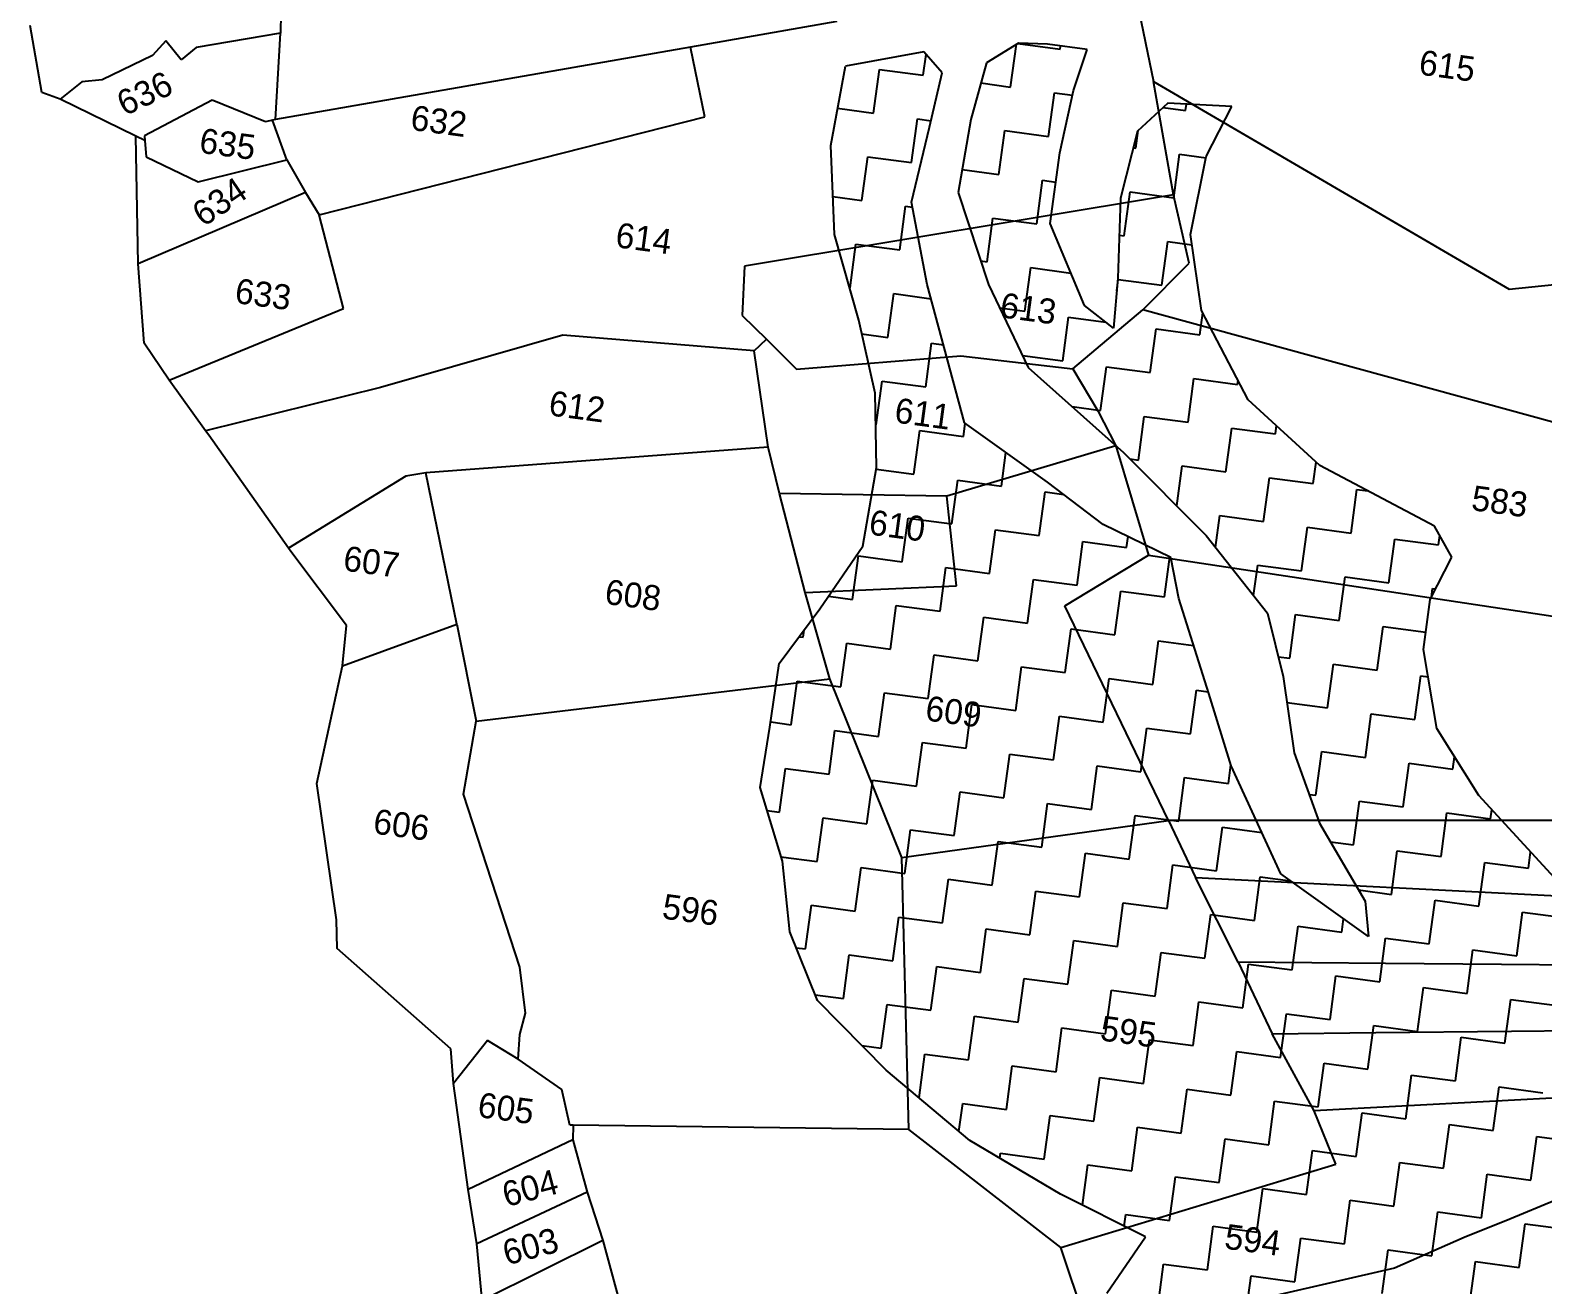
# Model space of a CAD drawing. Header units: metres. Extents: x 313073 to 315646, y 1903695 to 1906857.
# Drawn here: x 313148.8 to 313418.7, y 1905171.3 to 1905395.3 of the extents above; entities that cross this region are included whole.
import ezdxf

# ---------------------------------------------------------------- set-up
doc = ezdxf.new("R2010")
doc.units = ezdxf.units.M
for name, color, linetype in [('POLY_HATCH', 12, 'Continuous'), ('POLY_PARCEL', 6, 'Continuous'), ('POLY_WATER', 4, 'Continuous'), ('TEXT_PARCEL', 7, 'Continuous')]:
    doc.layers.add(name, color=color, linetype=linetype)
doc.styles.add('TEXT_MAP', font='')
doc.styles.get('TEXT_MAP').set_extended_font_data('Kruti Dev 050')

msp = doc.modelspace()

# ---------------------------------------------------------------- linework, layer by layer
at = {"layer": 'POLY_HATCH'}
for p, q in [((313325.14, 1905393.01), (313319.42, 1905389.49)), ((313330.35, 1905392.79), (313325.14, 1905393.01)), ((313308.24, 1905391.47), (313294.28, 1905388.92)), ((313311.54, 1905387.69), (313308.24, 1905391.47)), ((313337.38, 1905391.84), (313330.35, 1905392.79)), ((313334.96, 1905384.54), (313337.38, 1905391.84)), ((313291.64, 1905374.75), (313294.28, 1905388.92)), ((313309.28, 1905377.99), (313311.54, 1905387.69)), ((313319.42, 1905389.49), (313316.63, 1905379.38)), ((313332.51, 1905373.43), (313334.96, 1905384.54)), ((313351.82, 1905382.27), (313346.38, 1905377.28)), ((313363.19, 1905381.69), (313351.82, 1905382.27)), ((313358.65, 1905372.77), (313363.19, 1905381.69)), ((313306.05, 1905364.6), (313309.28, 1905377.99)), ((313316.63, 1905379.38), (313314.39, 1905366.34)), ((313346.38, 1905377.28), (313343.34, 1905365.3)), ((313292.33, 1905358.87), (313291.64, 1905374.75)), ((313330.81, 1905360.79), (313332.51, 1905373.43)), ((313355.83, 1905358.86), (313358.65, 1905372.77)), ((313314.39, 1905366.34), (313319.81, 1905349.89)), ((313308.85, 1905349.93), (313306.05, 1905364.6)), ((313343.34, 1905365.3), (313342.86, 1905351.07)), ((313336.95, 1905346.15), (313330.81, 1905360.79)), ((313296.64, 1905343.56), (313292.33, 1905358.87)), ((313357.81, 1905345.25), (313355.83, 1905358.86)), ((313315.53, 1905325.2), (313308.85, 1905349.93)), ((313319.81, 1905349.89), (313326.88, 1905335.11)), ((313342.86, 1905351.07), (313342.13, 1905342.12)), ((313342.13, 1905342.12), (313336.95, 1905346.15)), ((313366.16, 1905329.35), (313357.81, 1905345.25)), ((313299.6, 1905330.52), (313296.64, 1905343.56)), ((313326.88, 1905335.11), (313343.91, 1905319.95)), ((313299.79, 1905317.22), (313299.6, 1905330.52)), ((313378.89, 1905317.63), (313366.16, 1905329.35)), ((313330.32, 1905314.64), (313315.53, 1905325.2)), ((313343.91, 1905319.95), (313358.61, 1905305.11)), ((313399.36, 1905306.77), (313378.89, 1905317.63)), ((313297.39, 1905303.23), (313299.79, 1905317.22)), ((313340.28, 1905307.1), (313330.32, 1905314.64)), ((313352.36, 1905301.19), (313340.28, 1905307.1)), ((313402.5, 1905301.25), (313399.36, 1905306.77)), ((313358.61, 1905305.11), (313369.61, 1905291.24)), ((313289.71, 1905292.03), (313297.39, 1905303.23)), ((313353.75, 1905293.85), (313352.36, 1905301.19)), ((313398.62, 1905293.68), (313402.5, 1905301.25)), ((313359.11, 1905276.93), (313353.75, 1905293.85)), ((313397.42, 1905284.78), (313398.62, 1905293.68)), ((313282.43, 1905282.25), (313289.71, 1905292.03)), ((313369.61, 1905291.24), (313372.38, 1905279.91)), ((313399.81, 1905270.64), (313397.42, 1905284.78)), ((313280.8, 1905270.87), (313282.43, 1905282.25)), ((313372.38, 1905279.91), (313374.36, 1905266.3)), ((313363.09, 1905264), (313359.11, 1905276.93)), ((313279.04, 1905260.13), (313280.8, 1905270.87)), ((313407.26, 1905258.68), (313399.81, 1905270.64)), ((313374.36, 1905266.3), (313378.88, 1905253.77)), ((313371.93, 1905244.7), (313363.09, 1905264)), ((313283.02, 1905246.95), (313279.04, 1905260.13)), ((313437.2, 1905226.06), (313407.26, 1905258.68)), ((313378.88, 1905253.77), (313387.01, 1905239.81)), ((313284.35, 1905234.34), (313283.02, 1905246.95)), ((313387.6, 1905233.54), (313371.93, 1905244.7)), ((313387.01, 1905239.81), (313387.6, 1905233.54)), ((313289.29, 1905222.07), (313284.35, 1905234.34)), ((313301.53, 1905209.66), (313289.29, 1905222.07)), ((313316.47, 1905197.1), (313301.53, 1905209.66)), ((313332.64, 1905187.5), (313316.47, 1905197.1)), ((313347.83, 1905179.92), (313332.64, 1905187.5)), ((313340.93, 1905169.87), (313347.83, 1905179.92))]:
    msp.add_line(p, q, dxfattribs=at)
at = {"layer": 'POLY_HATCH', "linetype": 'Continuous'}
for p, q in [((313325.03, 1905392.94), (313332.6, 1905391.92)), ((313308.15, 1905387.27), (313308.65, 1905391)), ((313323.75, 1905385.17), (313324.77, 1905392.79)), ((313332.6, 1905391.92), (313332.67, 1905392.47)), ((313299.3, 1905380.52), (313300.35, 1905388.32)), ((313300.35, 1905388.32), (313308.15, 1905387.27)), ((313318.42, 1905385.89), (313323.75, 1905385.17)), ((313330.5, 1905376.33), (313331.55, 1905384.13)), ((313331.55, 1905384.13), (313334.78, 1905383.69)), ((313292.88, 1905381.39), (313299.3, 1905380.52)), ((313306.05, 1905371.68), (313307.1, 1905379.47)), ((313307.1, 1905379.47), (313309.55, 1905379.14)), ((313350.99, 1905381.51), (313354.94, 1905380.98)), ((313354.94, 1905380.98), (313355.1, 1905382.1)), ((313321.65, 1905369.58), (313322.7, 1905377.38)), ((313322.7, 1905377.38), (313330.5, 1905376.33)), ((313346.09, 1905374.23), (313346.52, 1905377.41)), ((313345.62, 1905374.29), (313346.09, 1905374.23)), ((313297.2, 1905364.93), (313298.25, 1905372.73)), ((313298.25, 1905372.73), (313306.05, 1905371.68)), ((313352.84, 1905365.38), (313353.89, 1905373.18)), ((313353.89, 1905373.18), (313358.61, 1905372.54)), ((313315.1, 1905370.46), (313321.65, 1905369.58)), ((313328.4, 1905360.73), (313329.45, 1905368.53)), ((313329.45, 1905368.53), (313331.81, 1905368.21)), ((313344, 1905358.63), (313345.05, 1905366.43)), ((313345.05, 1905366.43), (313352.84, 1905365.38)), ((313292.03, 1905365.62), (313297.2, 1905364.93)), ((313303.95, 1905356.08), (313305, 1905363.88)), ((313305, 1905363.88), (313306.22, 1905363.71)), ((313319.55, 1905353.98), (313320.6, 1905361.78)), ((313320.6, 1905361.78), (313328.4, 1905360.73)), ((313343.12, 1905358.75), (313344, 1905358.63)), ((313295.1, 1905349.33), (313296.15, 1905357.13)), ((313296.15, 1905357.13), (313303.95, 1905356.08)), ((313350.75, 1905349.78), (313351.79, 1905357.58)), ((313351.79, 1905357.58), (313356.1, 1905357)), ((313318.41, 1905354.13), (313319.55, 1905353.98)), ((313326.3, 1905345.13), (313327.35, 1905352.93)), ((313327.35, 1905352.93), (313334.51, 1905351.96)), ((313342.67, 1905348.79), (313342.95, 1905350.83)), ((313342.95, 1905350.83), (313350.75, 1905349.78)), ((313295.02, 1905349.34), (313295.1, 1905349.33)), ((313301.85, 1905340.48), (313302.9, 1905348.28)), ((313302.9, 1905348.28), (313309.54, 1905347.38)), ((313321.8, 1905345.73), (313326.3, 1905345.13)), ((313357.49, 1905340.93), (313358.02, 1905344.84)), ((313333.05, 1905336.28), (313334.1, 1905344.08)), ((313334.1, 1905344.08), (313340.76, 1905343.18)), ((313348.65, 1905334.18), (313349.7, 1905341.98)), ((313349.7, 1905341.98), (313357.49, 1905340.93)), ((313297.2, 1905341.1), (313301.85, 1905340.48)), ((313308.6, 1905331.63), (313309.65, 1905339.43)), ((313309.65, 1905339.43), (313311.76, 1905339.14)), ((313325.86, 1905337.25), (313333.05, 1905336.28)), ((313339.8, 1905327.43), (313340.85, 1905335.23)), ((313340.85, 1905335.23), (313348.65, 1905334.18)), ((313299.75, 1905324.88), (313300.8, 1905332.68)), ((313300.8, 1905332.68), (313308.6, 1905331.63)), ((313355.4, 1905325.33), (313356.45, 1905333.13)), ((313356.45, 1905333.13), (313364.24, 1905332.08)), ((313364.24, 1905332.08), (313364.34, 1905332.81)), ((313334.75, 1905328.11), (313339.8, 1905327.43)), ((313346.55, 1905318.58), (313347.6, 1905326.38)), ((313347.6, 1905326.38), (313355.4, 1905325.33)), ((313299.68, 1905324.89), (313299.75, 1905324.88)), ((313306.5, 1905316.03), (313307.55, 1905323.83)), ((313307.55, 1905323.83), (313315.35, 1905322.78)), ((313315.35, 1905322.78), (313315.66, 1905325.11)), ((313362.15, 1905316.48), (313363.19, 1905324.28)), ((313363.19, 1905324.28), (313370.99, 1905323.23)), ((313370.99, 1905323.23), (313371.19, 1905324.72)), ((313322.1, 1905313.93), (313322.91, 1905319.94)), ((313345.08, 1905318.78), (313346.55, 1905318.58)), ((313353.38, 1905310.39), (313354.35, 1905317.53)), ((313354.35, 1905317.53), (313362.15, 1905316.48)), ((313377.74, 1905314.38), (313378.26, 1905318.21)), ((313299.75, 1905316.94), (313306.5, 1905316.03)), ((313313.25, 1905307.18), (313314.3, 1905314.98)), ((313314.3, 1905314.98), (313322.1, 1905313.93)), ((313368.89, 1905307.63), (313369.94, 1905315.43)), ((313369.94, 1905315.43), (313377.74, 1905314.38)), ((313328.85, 1905305.08), (313329.9, 1905312.88)), ((313329.9, 1905312.88), (313333.23, 1905312.43)), ((313384.49, 1905305.53), (313385.54, 1905313.33)), ((313385.54, 1905313.33), (313387.49, 1905313.07)), ((313304.4, 1905300.43), (313305.45, 1905308.23)), ((313305.45, 1905308.23), (313313.25, 1905307.18)), ((313360.32, 1905302.95), (313361.1, 1905308.68)), ((313361.1, 1905308.68), (313368.89, 1905307.63)), ((313375.64, 1905298.78), (313376.69, 1905306.58)), ((313376.69, 1905306.58), (313384.49, 1905305.53)), ((313320, 1905298.33), (313321.05, 1905306.13)), ((313321.05, 1905306.13), (313328.85, 1905305.08)), ((313335.6, 1905296.23), (313336.65, 1905304.03)), ((313336.65, 1905304.03), (313344.45, 1905302.98)), ((313344.45, 1905302.98), (313344.71, 1905304.93)), ((313391.24, 1905296.68), (313392.29, 1905304.48)), ((313392.29, 1905304.48), (313400.09, 1905303.43)), ((313400.09, 1905303.43), (313400.32, 1905305.1)), ((313295.55, 1905293.68), (313296.6, 1905301.48)), ((313296.6, 1905301.48), (313304.4, 1905300.43)), ((313351.2, 1905294.13), (313352.16, 1905301.28)), ((313311.15, 1905291.58), (313312.2, 1905299.38)), ((313312.2, 1905299.38), (313320, 1905298.33)), ((313367.11, 1905294.39), (313367.85, 1905299.83)), ((313367.85, 1905299.83), (313375.64, 1905298.78)), ((313326.75, 1905289.48), (313327.8, 1905297.28)), ((313327.8, 1905297.28), (313335.6, 1905296.23)), ((313382.39, 1905289.93), (313383.44, 1905297.73)), ((313383.44, 1905297.73), (313391.24, 1905296.68)), ((313291.24, 1905294.26), (313295.55, 1905293.68)), ((313342.35, 1905287.38), (313343.4, 1905295.18)), ((313343.4, 1905295.18), (313351.2, 1905294.13)), ((313398.84, 1905294.11), (313399.04, 1905295.63)), ((313399.04, 1905295.63), (313399.58, 1905295.56)), ((313302.3, 1905284.83), (313303.35, 1905292.63)), ((313303.35, 1905292.63), (313311.15, 1905291.58)), ((313317.9, 1905282.73), (313318.95, 1905290.53)), ((313318.95, 1905290.53), (313326.75, 1905289.48)), ((313373.55, 1905283.18), (313374.6, 1905290.98)), ((313374.6, 1905290.98), (313382.39, 1905289.93)), ((313286.7, 1905286.93), (313286.88, 1905288.22)), ((313333.5, 1905280.63), (313334.55, 1905288.43)), ((313334.55, 1905288.43), (313342.35, 1905287.38)), ((313389.14, 1905281.09), (313390.19, 1905288.89)), ((313390.19, 1905288.89), (313397.83, 1905287.86)), ((313285.99, 1905287.03), (313286.7, 1905286.93)), ((313293.45, 1905278.08), (313294.5, 1905285.88)), ((313294.5, 1905285.88), (313302.3, 1905284.83)), ((313349.1, 1905278.53), (313350.15, 1905286.33)), ((313350.15, 1905286.33), (313356.4, 1905285.49)), ((313309.05, 1905275.98), (313310.1, 1905283.78)), ((313310.1, 1905283.78), (313317.9, 1905282.73)), ((313371.51, 1905283.46), (313373.55, 1905283.18)), ((313324.65, 1905273.88), (313325.7, 1905281.68)), ((313325.7, 1905281.68), (313333.5, 1905280.63)), ((313340.25, 1905271.78), (313341.3, 1905279.58)), ((313341.3, 1905279.58), (313349.1, 1905278.53)), ((313380.3, 1905274.34), (313381.34, 1905282.14)), ((313381.34, 1905282.14), (313389.14, 1905281.09)), ((313395.89, 1905272.24), (313396.94, 1905280.04)), ((313396.94, 1905280.04), (313398.25, 1905279.86)), ((313284.6, 1905271.33), (313285.65, 1905279.13)), ((313285.65, 1905279.13), (313293.45, 1905278.08)), ((313300.2, 1905269.23), (313301.25, 1905277.03)), ((313301.25, 1905277.03), (313309.05, 1905275.98)), ((313355.85, 1905269.69), (313356.9, 1905277.48)), ((313356.9, 1905277.48), (313359.02, 1905277.2)), ((313315.8, 1905267.13), (313316.85, 1905274.93)), ((313316.85, 1905274.93), (313324.65, 1905273.88)), ((313373.05, 1905275.31), (313380.3, 1905274.34)), ((313280.93, 1905271.83), (313284.6, 1905271.33)), ((313331.4, 1905265.04), (313332.45, 1905272.83)), ((313332.45, 1905272.83), (313340.25, 1905271.78)), ((313387.04, 1905265.49), (313388.09, 1905273.29)), ((313388.09, 1905273.29), (313395.89, 1905272.24)), ((313291.35, 1905262.48), (313292.4, 1905270.28)), ((313292.4, 1905270.28), (313300.2, 1905269.23)), ((313347, 1905262.94), (313348.05, 1905270.74)), ((313348.05, 1905270.74), (313355.85, 1905269.69)), ((313306.95, 1905260.38), (313308, 1905268.18)), ((313308, 1905268.18), (313315.8, 1905267.13)), ((313378.2, 1905258.74), (313379.25, 1905266.54)), ((313379.25, 1905266.54), (313387.04, 1905265.49)), ((313282.5, 1905255.73), (313283.55, 1905263.53)), ((313283.55, 1905263.53), (313291.35, 1905262.48)), ((313322.55, 1905258.29), (313323.6, 1905266.08)), ((313323.6, 1905266.08), (313331.4, 1905265.04)), ((313338.15, 1905256.19), (313339.2, 1905263.99)), ((313339.2, 1905263.99), (313347, 1905262.94)), ((313362.6, 1905260.84), (313363.04, 1905264.15)), ((313393.79, 1905256.64), (313394.84, 1905264.44)), ((313394.84, 1905264.44), (313402.64, 1905263.39)), ((313402.64, 1905263.39), (313402.94, 1905265.61)), ((313298.1, 1905253.63), (313299.15, 1905261.43)), ((313299.15, 1905261.43), (313306.95, 1905260.38)), ((313353.75, 1905254.09), (313354.8, 1905261.89)), ((313354.8, 1905261.89), (313362.6, 1905260.84)), ((313313.7, 1905251.54), (313314.75, 1905259.34)), ((313314.75, 1905259.34), (313322.55, 1905258.29)), ((313377.03, 1905258.89), (313378.2, 1905258.74)), ((313280.27, 1905256.03), (313282.5, 1905255.73)), ((313329.3, 1905249.44), (313330.35, 1905257.24)), ((313330.35, 1905257.24), (313338.15, 1905256.19)), ((313384.95, 1905249.89), (313386, 1905257.69)), ((313386, 1905257.69), (313393.79, 1905256.64)), ((313400.54, 1905247.79), (313401.59, 1905255.59)), ((313401.59, 1905255.59), (313409.39, 1905254.54)), ((313409.39, 1905254.54), (313409.61, 1905256.12)), ((313289.25, 1905246.89), (313290.3, 1905254.68)), ((313290.3, 1905254.68), (313298.1, 1905253.63)), ((313344.9, 1905247.34), (313345.95, 1905255.14)), ((313345.95, 1905255.14), (313353.75, 1905254.09)), ((313360.5, 1905245.24), (313361.55, 1905253.04)), ((313361.55, 1905253.04), (313368.55, 1905252.1)), ((313304.85, 1905244.79), (313305.9, 1905252.59)), ((313305.9, 1905252.59), (313313.7, 1905251.54)), ((313320.45, 1905242.69), (313321.5, 1905250.49)), ((313321.5, 1905250.49), (313329.3, 1905249.44)), ((313380.82, 1905250.44), (313384.95, 1905249.89)), ((313282.77, 1905247.76), (313289.25, 1905246.89)), ((313336.05, 1905240.59), (313337.1, 1905248.39)), ((313337.1, 1905248.39), (313344.9, 1905247.34)), ((313391.7, 1905241.04), (313392.74, 1905248.84)), ((313392.74, 1905248.84), (313400.54, 1905247.79)), ((313416.14, 1905245.69), (313416.53, 1905248.57)), ((313296, 1905238.04), (313297.05, 1905245.84)), ((313297.05, 1905245.84), (313304.85, 1905244.79)), ((313351.65, 1905238.49), (313352.7, 1905246.29)), ((313352.7, 1905246.29), (313360.5, 1905245.24)), ((313407.29, 1905238.94), (313408.34, 1905246.74)), ((313408.34, 1905246.74), (313416.14, 1905245.69)), ((313311.6, 1905235.94), (313312.65, 1905243.74)), ((313312.65, 1905243.74), (313320.45, 1905242.69)), ((313367.25, 1905236.39), (313368.3, 1905244.19)), ((313368.3, 1905244.19), (313373.67, 1905243.46)), ((313385.84, 1905241.83), (313391.7, 1905241.04)), ((313327.2, 1905233.84), (313328.25, 1905241.64)), ((313328.25, 1905241.64), (313336.05, 1905240.59)), ((313342.8, 1905231.74), (313343.85, 1905239.54)), ((313343.85, 1905239.54), (313351.65, 1905238.49)), ((313398.44, 1905232.19), (313399.49, 1905239.99)), ((313399.49, 1905239.99), (313407.29, 1905238.94)), ((313287.15, 1905231.29), (313288.2, 1905239.09)), ((313288.2, 1905239.09), (313296, 1905238.04)), ((313302.75, 1905229.19), (313303.8, 1905236.99)), ((313303.8, 1905236.99), (313311.6, 1905235.94)), ((313358.4, 1905229.64), (313359.45, 1905237.44)), ((313359.45, 1905237.44), (313367.25, 1905236.39)), ((313382.85, 1905234.29), (313383.17, 1905236.7)), ((313414.04, 1905230.09), (313415.09, 1905237.89)), ((313415.09, 1905237.89), (313422.89, 1905236.84)), ((313318.35, 1905227.09), (313319.4, 1905234.89)), ((313319.4, 1905234.89), (313327.2, 1905233.84)), ((313374, 1905227.54), (313375.05, 1905235.34)), ((313375.05, 1905235.34), (313382.85, 1905234.29)), ((313285.49, 1905231.51), (313287.15, 1905231.29)), ((313333.95, 1905224.99), (313335, 1905232.79)), ((313335, 1905232.79), (313342.8, 1905231.74)), ((313389.6, 1905225.44), (313390.65, 1905233.24)), ((313390.65, 1905233.24), (313398.44, 1905232.19)), ((313405.19, 1905223.34), (313406.24, 1905231.14)), ((313406.24, 1905231.14), (313414.04, 1905230.09)), ((313293.9, 1905222.44), (313294.95, 1905230.24)), ((313294.95, 1905230.24), (313302.75, 1905229.19)), ((313349.55, 1905222.89), (313350.6, 1905230.69)), ((313350.6, 1905230.69), (313358.4, 1905229.64)), ((313365.15, 1905220.79), (313366.2, 1905228.59)), ((313366.2, 1905228.59), (313374, 1905227.54)), ((313309.5, 1905220.34), (313310.55, 1905228.14)), ((313310.55, 1905228.14), (313318.35, 1905227.09)), ((313325.1, 1905218.24), (313326.15, 1905226.04)), ((313326.15, 1905226.04), (313333.95, 1905224.99)), ((313380.75, 1905218.69), (313381.8, 1905226.49)), ((313381.8, 1905226.49), (313389.6, 1905225.44)), ((313288.87, 1905223.11), (313293.9, 1905222.44)), ((313340.7, 1905216.14), (313341.75, 1905223.94)), ((313341.75, 1905223.94), (313349.55, 1905222.89)), ((313396.35, 1905216.59), (313397.4, 1905224.39)), ((313397.4, 1905224.39), (313405.19, 1905223.34)), ((313300.65, 1905213.59), (313301.7, 1905221.39)), ((313301.7, 1905221.39), (313309.5, 1905220.34)), ((313356.3, 1905214.04), (313357.35, 1905221.84)), ((313357.35, 1905221.84), (313365.15, 1905220.79)), ((313411.94, 1905214.49), (313412.99, 1905222.29)), ((313412.99, 1905222.29), (313420.79, 1905221.24)), ((313316.25, 1905211.49), (313317.3, 1905219.29)), ((313317.3, 1905219.29), (313325.1, 1905218.24)), ((313371.9, 1905211.94), (313372.95, 1905219.74)), ((313372.95, 1905219.74), (313380.75, 1905218.69)), ((313387.5, 1905209.84), (313388.55, 1905217.64)), ((313388.55, 1905217.64), (313396.35, 1905216.59)), ((313331.85, 1905209.39), (313332.9, 1905217.19)), ((313332.9, 1905217.19), (313340.7, 1905216.14)), ((313347.45, 1905207.29), (313348.5, 1905215.09)), ((313348.5, 1905215.09), (313356.3, 1905214.04)), ((313403.1, 1905207.74), (313404.14, 1905215.54)), ((313404.14, 1905215.54), (313411.94, 1905214.49)), ((313297.2, 1905214.05), (313300.65, 1905213.59)), ((313307.4, 1905204.74), (313308.45, 1905212.54)), ((313308.45, 1905212.54), (313316.25, 1905211.49)), ((313363.05, 1905205.19), (313364.1, 1905212.99)), ((313364.1, 1905212.99), (313371.9, 1905211.94)), ((313323, 1905202.64), (313324.05, 1905210.44)), ((313324.05, 1905210.44), (313331.85, 1905209.39)), ((313378.65, 1905203.09), (313379.7, 1905210.89)), ((313379.7, 1905210.89), (313387.5, 1905209.84)), ((313338.6, 1905200.54), (313339.65, 1905208.34)), ((313339.65, 1905208.34), (313347.45, 1905207.29)), ((313394.25, 1905200.99), (313395.3, 1905208.79)), ((313395.3, 1905208.79), (313403.1, 1905207.74)), ((313307.38, 1905204.74), (313307.4, 1905204.74)), ((313354.2, 1905198.44), (313355.25, 1905206.24)), ((313355.25, 1905206.24), (313363.05, 1905205.19)), ((313369.8, 1905196.34), (313370.85, 1905204.14)), ((313370.85, 1905204.14), (313378.65, 1905203.09)), ((313409.85, 1905198.89), (313410.89, 1905206.69)), ((313410.89, 1905206.69), (313418.69, 1905205.64)), ((313314.53, 1905198.72), (313315.2, 1905203.69)), ((313315.2, 1905203.69), (313323, 1905202.64)), ((313329.75, 1905193.79), (313330.8, 1905201.59)), ((313330.8, 1905201.59), (313338.6, 1905200.54)), ((313385.4, 1905194.24), (313386.45, 1905202.04)), ((313386.45, 1905202.04), (313394.25, 1905200.99)), ((313345.35, 1905191.69), (313346.4, 1905199.49)), ((313346.4, 1905199.49), (313354.2, 1905198.44)), ((313401, 1905192.14), (313402.05, 1905199.94)), ((313402.05, 1905199.94), (313409.85, 1905198.89)), ((313360.95, 1905189.59), (313362, 1905197.39)), ((313362, 1905197.39), (313369.8, 1905196.34)), ((313416.59, 1905190.04), (313417.64, 1905197.84)), ((313417.64, 1905197.84), (313425.44, 1905196.79)), ((313321.83, 1905193.92), (313321.95, 1905194.84)), ((313321.95, 1905194.84), (313329.75, 1905193.79)), ((313376.55, 1905187.49), (313377.6, 1905195.29)), ((313377.6, 1905195.29), (313385.4, 1905194.24)), ((313336.58, 1905185.53), (313337.55, 1905192.74)), ((313337.55, 1905192.74), (313345.35, 1905191.69)), ((313352.1, 1905182.84), (313353.15, 1905190.64)), ((313353.15, 1905190.64), (313360.95, 1905189.59)), ((313392.15, 1905185.39), (313393.2, 1905193.19)), ((313393.2, 1905193.19), (313401, 1905192.14)), ((313407.75, 1905183.29), (313408.8, 1905191.09)), ((313408.8, 1905191.09), (313416.59, 1905190.04)), ((313367.7, 1905180.74), (313368.75, 1905188.54)), ((313368.75, 1905188.54), (313376.55, 1905187.49)), ((313383.3, 1905178.64), (313384.35, 1905186.44)), ((313384.35, 1905186.44), (313392.15, 1905185.39)), ((313344.02, 1905181.82), (313344.3, 1905183.89)), ((313344.3, 1905183.89), (313352.1, 1905182.84)), ((313398.9, 1905176.54), (313399.95, 1905184.34)), ((313399.95, 1905184.34), (313407.75, 1905183.29)), ((313358.85, 1905173.99), (313359.9, 1905181.79)), ((313359.9, 1905181.79), (313367.7, 1905180.74)), ((313414.5, 1905174.45), (313415.55, 1905182.24)), ((313415.55, 1905182.24), (313423.34, 1905181.19)), ((313374.45, 1905171.89), (313375.5, 1905179.69)), ((313375.5, 1905179.69), (313383.3, 1905178.64)), ((313390.05, 1905169.79), (313391.1, 1905177.59)), ((313391.1, 1905177.59), (313398.9, 1905176.54)), ((313350, 1905167.24), (313351.05, 1905175.04)), ((313351.05, 1905175.04), (313358.85, 1905173.99)), ((313405.65, 1905167.7), (313406.7, 1905175.49)), ((313406.7, 1905175.49), (313414.5, 1905174.45)), ((313365.6, 1905165.14), (313366.65, 1905172.94)), ((313366.65, 1905172.94), (313374.45, 1905171.89))]:
    msp.add_line(p, q, dxfattribs=at)
at = {"layer": 'POLY_PARCEL'}
for p, q in [((313193.52, 1905398.33), (313193.47, 1905394.8)), ((313346.35, 1905400.25), (313349.22, 1905386.17)), ((313292.73, 1905396.85), (313266.63, 1905392.26)), ((313172.98, 1905393.44), (313170.64, 1905390.8)), ((313175.77, 1905390.01), (313172.98, 1905393.44)), ((313193.47, 1905394.8), (313178.44, 1905392.22)), ((313192.6, 1905379.37), (313193.47, 1905394.8)), ((313170.64, 1905390.8), (313161.67, 1905386.44)), ((313178.44, 1905392.22), (313175.77, 1905390.01)), ((313266.63, 1905392.26), (313192.6, 1905379.37)), ((313269.17, 1905379.86), (313266.63, 1905392.26)), ((313157.99, 1905386.11), (313154.16, 1905383.01)), ((313161.67, 1905386.44), (313157.99, 1905386.11)), ((313352.82, 1905365.94), (313349.22, 1905386.17)), ((313349.22, 1905386.17), (313412.7, 1905349.1)), ((313181.29, 1905382.82), (313169.18, 1905376.46)), ((313190.8, 1905378.97), (313181.29, 1905382.82)), ((313200.39, 1905362.35), (313269.17, 1905379.86)), ((313192.05, 1905379.25), (313190.8, 1905378.97)), ((313192.6, 1905379.37), (313192.05, 1905379.25)), ((313194.59, 1905372.2), (313192.05, 1905379.25)), ((313169.26, 1905375.65), (313167.66, 1905376.4)), ((313169.18, 1905376.46), (313169.26, 1905375.65)), ((313169.26, 1905375.65), (313169.52, 1905372.69)), ((313169.52, 1905372.69), (313178.79, 1905368.22)), ((313178.79, 1905368.22), (313194.59, 1905372.2)), ((313194.59, 1905372.2), (313197.91, 1905366.33)), ((313197.91, 1905366.33), (313168.08, 1905353.59)), ((313197.91, 1905366.33), (313200.39, 1905362.35)), ((313352.82, 1905365.94), (313276.29, 1905353.2)), ((313355.58, 1905353.71), (313352.82, 1905365.94)), ((313204.68, 1905345.65), (313200.39, 1905362.35)), ((313276.29, 1905353.2), (313275.83, 1905344.4)), ((313347.33, 1905345.38), (313355.58, 1905353.71)), ((313412.7, 1905349.1), (313448.64, 1905352.73)), ((313173.59, 1905332.81), (313204.68, 1905345.65)), ((313275.83, 1905344.4), (313280.16, 1905340.13)), ((313334.87, 1905334.86), (313347.33, 1905345.38)), ((313463.93, 1905313.47), (313347.33, 1905345.38)), ((313243.86, 1905340.86), (313211.32, 1905331.51)), ((313277.99, 1905338.1), (313243.86, 1905340.86)), ((313277.99, 1905338.1), (313280.16, 1905340.13)), ((313280.16, 1905340.13), (313285.54, 1905334.81)), ((313280.47, 1905320.87), (313277.99, 1905338.1)), ((313285.54, 1905334.81), (313314.89, 1905337.21)), ((313314.89, 1905337.21), (313334.87, 1905334.86)), ((313334.87, 1905334.86), (313339.29, 1905327.39)), ((313211.32, 1905331.51), (313180.08, 1905323.82)), ((313339.29, 1905327.39), (313342.52, 1905321.14)), ((313280.47, 1905320.87), (313219.39, 1905316.31)), ((313282.51, 1905312.61), (313280.47, 1905320.87)), ((313342.52, 1905321.14), (313312.34, 1905312.13)), ((313342.52, 1905321.14), (313348.37, 1905301.62)), ((313215.86, 1905315.67), (313194.89, 1905302.86)), ((313219.39, 1905316.31), (313215.86, 1905315.67)), ((313224.91, 1905289.28), (313219.39, 1905316.31)), ((313287.11, 1905294.95), (313282.51, 1905312.61)), ((313312.34, 1905312.13), (313282.51, 1905312.61)), ((313314.06, 1905296.12), (313312.34, 1905312.13)), ((313333.44, 1905292.54), (313348.37, 1905301.62)), ((313348.37, 1905301.62), (313452.27, 1905285.89)), ((313287.11, 1905294.95), (313314.06, 1905296.12)), ((313291.47, 1905279.5), (313287.11, 1905294.95)), ((313351.93, 1905254.23), (313333.44, 1905292.54)), ((313204.54, 1905281.84), (313224.91, 1905289.28)), ((313224.91, 1905289.28), (313228.39, 1905271.97)), ((313228.39, 1905271.97), (313291.47, 1905279.5)), ((313304.31, 1905247.65), (313291.47, 1905279.5)), ((313226.11, 1905258.94), (313228.39, 1905271.97)), ((313236.2, 1905228.07), (313226.11, 1905258.94)), ((313304.31, 1905247.65), (313351.93, 1905254.23)), ((313351.93, 1905254.23), (313356.71, 1905244.04)), ((313471.69, 1905254.18), (313351.93, 1905254.23)), ((313305.6, 1905199.09), (313304.31, 1905247.65)), ((313364.32, 1905228.93), (313356.71, 1905244.04)), ((313356.71, 1905244.04), (313456.19, 1905239.03)), ((313364.32, 1905228.93), (313370.4, 1905216.15)), ((313390.65, 1905228.71), (313364.32, 1905228.93)), ((313411.36, 1905228.54), (313390.65, 1905228.71)), ((313467.55, 1905228.06), (313411.36, 1905228.54)), ((313237.2, 1905219.82), (313236.2, 1905228.07)), ((313236.16, 1905216.02), (313237.2, 1905219.82)), ((313230.43, 1905214.97), (313224.35, 1905207.28)), ((313235.87, 1905211.65), (313230.43, 1905214.97)), ((313235.87, 1905211.65), (313236.16, 1905216.02)), ((313370.4, 1905216.15), (313388.89, 1905216.36)), ((313377.9, 1905202.37), (313370.4, 1905216.15)), ((313388.89, 1905216.36), (313413.1, 1905216.63)), ((313413.1, 1905216.63), (313440.99, 1905216.95)), ((313243.67, 1905206.2), (313235.87, 1905211.65)), ((313477.29, 1905207.69), (313377.9, 1905202.37)), ((313245.1, 1905199.83), (313243.67, 1905206.2)), ((313381.78, 1905192.9), (313377.9, 1905202.37)), ((313245.7, 1905199.82), (313245.1, 1905199.83)), ((313245.7, 1905199.82), (313245.64, 1905197.23)), ((313305.6, 1905199.09), (313245.7, 1905199.82)), ((313332.71, 1905177.99), (313305.6, 1905199.09)), ((313245.64, 1905197.23), (313226.95, 1905188.37)), ((313245.64, 1905197.23), (313248.2, 1905187.89)), ((313332.71, 1905177.99), (313381.78, 1905192.9)), ((313248.2, 1905187.89), (313228.51, 1905178.63)), ((313248.2, 1905187.89), (313250.98, 1905179.23)), ((313420.86, 1905186.41), (313412.82, 1905183.08)), ((313412.82, 1905183.08), (313404.67, 1905179.77)), ((313404.67, 1905179.77), (313392.23, 1905174.33)), ((313250.98, 1905179.23), (313229.47, 1905168.52)), ((313250.98, 1905179.23), (313254.09, 1905167.81)), ((313337.7, 1905163.03), (313332.71, 1905177.99)), ((313392.23, 1905174.33), (313371.09, 1905169.41))]:
    msp.add_line(p, q, dxfattribs=at)
at = {"layer": 'POLY_WATER'}
for p, q in [((313150.87, 1905384.19), (313148.81, 1905396.14)), ((313154.16, 1905383.01), (313150.87, 1905384.19)), ((313167.66, 1905376.4), (313154.16, 1905383.01)), ((313168.08, 1905353.59), (313167.66, 1905376.4)), ((313169.12, 1905339.44), (313168.08, 1905353.59)), ((313173.59, 1905332.81), (313169.12, 1905339.44)), ((313180.08, 1905323.82), (313173.59, 1905332.81)), ((313180.67, 1905323), (313180.08, 1905323.82)), ((313194.89, 1905302.86), (313180.67, 1905323)), ((313195.32, 1905302.25), (313194.89, 1905302.86)), ((313205.22, 1905289.02), (313195.32, 1905302.25)), ((313204.54, 1905281.84), (313205.22, 1905289.02)), ((313199.96, 1905260.86), (313204.54, 1905281.84)), ((313203.45, 1905236.48), (313199.96, 1905260.86)), ((313203.56, 1905231.39), (313203.45, 1905236.48)), ((313223.89, 1905213.48), (313203.56, 1905231.39)), ((313224.35, 1905207.28), (313223.89, 1905213.48)), ((313226.95, 1905188.37), (313224.35, 1905207.28)), ((313228.51, 1905178.63), (313226.95, 1905188.37)), ((313229.47, 1905168.52), (313228.51, 1905178.63))]:
    msp.add_line(p, q, dxfattribs=at)

# ---------------------------------------------------------------- texts
at = {"layer": 'TEXT_PARCEL', "style": 'TEXT_MAP'}
for s, rotation, p in [('615', 352.335, (313396.42, 1905387.42)), ('636', 25.0504, (313165.65, 1905379.93)), ('632', 352.335, (313216.5, 1905377.55)), ('635', 352.335, (313178.81, 1905373.46)), ('634', 33.993, (313179.7, 1905360.08)), ('614', 352.335, (313253.07, 1905356.6)), ('633', 352.335, (313185.16, 1905346.64)), ('613', 352.335, (313321.69, 1905344.09)), ('612', 352.335, (313241.16, 1905326.59)), ('611', 352.335, (313302.86, 1905325.31)), ('583', 352.335, (313405.79, 1905309.66)), ('610', 352.335, (313298.29, 1905305.32)), ('607', 352.335, (313204.48, 1905298.88)), ('608', 352.335, (313251.16, 1905292.93)), ('609', 352.335, (313308.35, 1905272.12)), ('606', 352.335, (313209.83, 1905251.93)), ('596', 352.335, (313261.41, 1905236.75)), ('595', 352.335, (313339.56, 1905215)), ('605', 352.335, (313228.48, 1905201.32)), ('604', 14.7455, (313233.74, 1905185.2)), ('603', 14.7455, (313233.82, 1905174.79)), ('594', 352.335, (313361.74, 1905177.82))]:
    msp.add_text(s, height=4.462, rotation=rotation, dxfattribs=at).set_placement(p)

doc.saveas('drawing.dxf')
